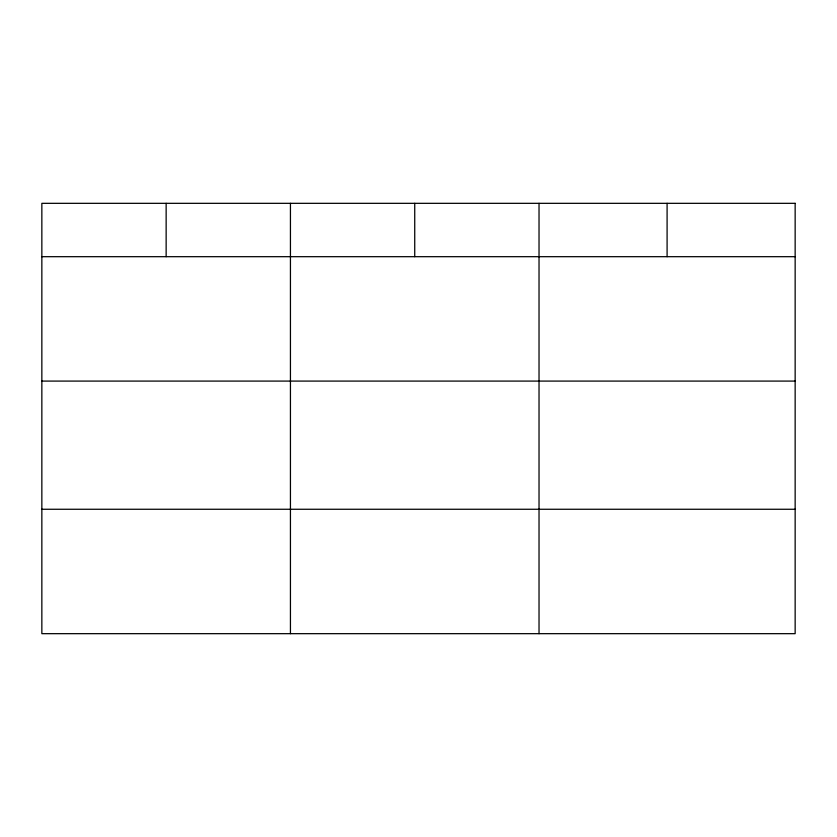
<?xml version="1.0" encoding="UTF-8"?>
<svg xmlns="http://www.w3.org/2000/svg" width="837" height="837" viewBox="0 0 837 837"><rect width="100%" height="100%" fill="white"/><g stroke="black" fill="none" stroke-linecap="round" stroke-linejoin="round"><path stroke-width="1.26" d="M41.85 256.687L795.15 256.687M41.85 381.086L795.15 381.086M41.85 509.262L795.15 509.262M667.089 203.328L667.089 256.687M539.028 203.328L539.028 633.672M414.733 203.328L414.733 256.687M290.439 203.328L290.439 633.672M166.144 203.328L166.144 256.687M795.15 203.328L41.85 203.328L41.85 633.672L795.15 633.672L795.15 203.328"/></g></svg>
